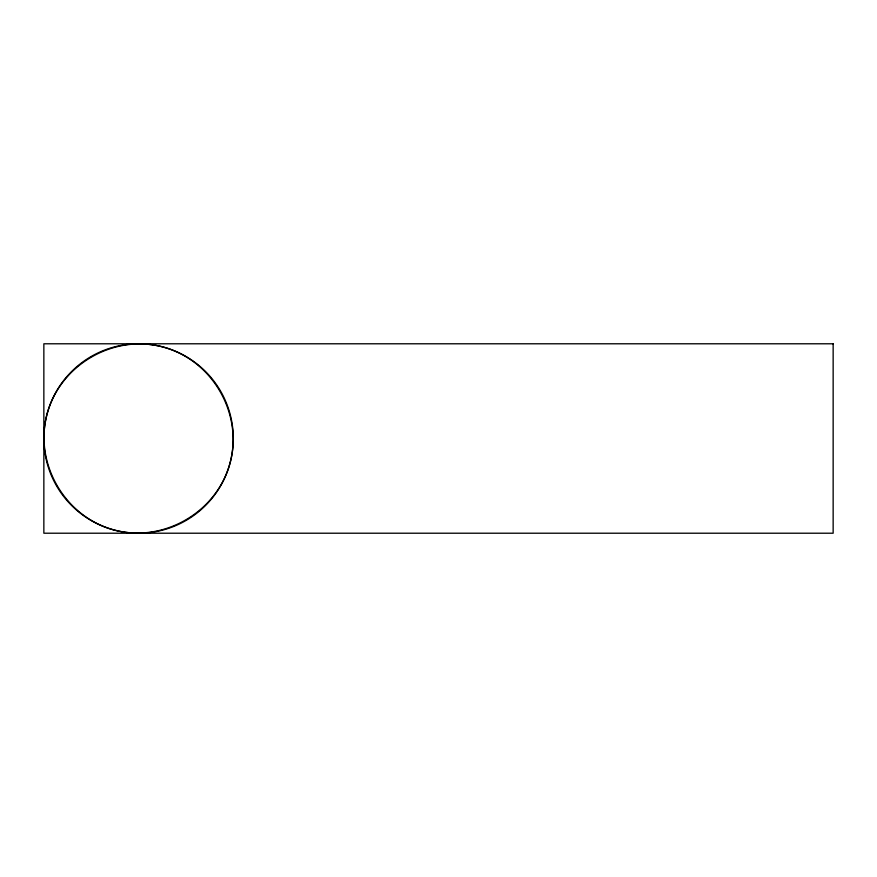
<?xml version="1.0" encoding="UTF-8"?>
<svg xmlns="http://www.w3.org/2000/svg" width="877" height="877" viewBox="0 0 877 877"><rect width="100%" height="100%" fill="white"/><g stroke="black" fill="none" stroke-linecap="round" stroke-linejoin="round"><path stroke-width="1.32" d="M47.073 413.988C33.808 463.242 64.755 516.849 114.054 529.993C163.308 543.258 216.915 512.311 230.059 463.012C243.324 413.758 212.377 360.151 163.078 347.007C113.824 333.742 60.217 364.689 47.073 413.988M833.15 343.784L43.85 343.784L43.85 533.216L833.15 533.216L833.15 343.784M91.208 520.521A94.716 94.716 0 0 0 233.282 438.5A94.716 94.716 0 0 0 91.208 356.479A94.716 94.716 0 0 0 91.208 520.521"/></g></svg>
